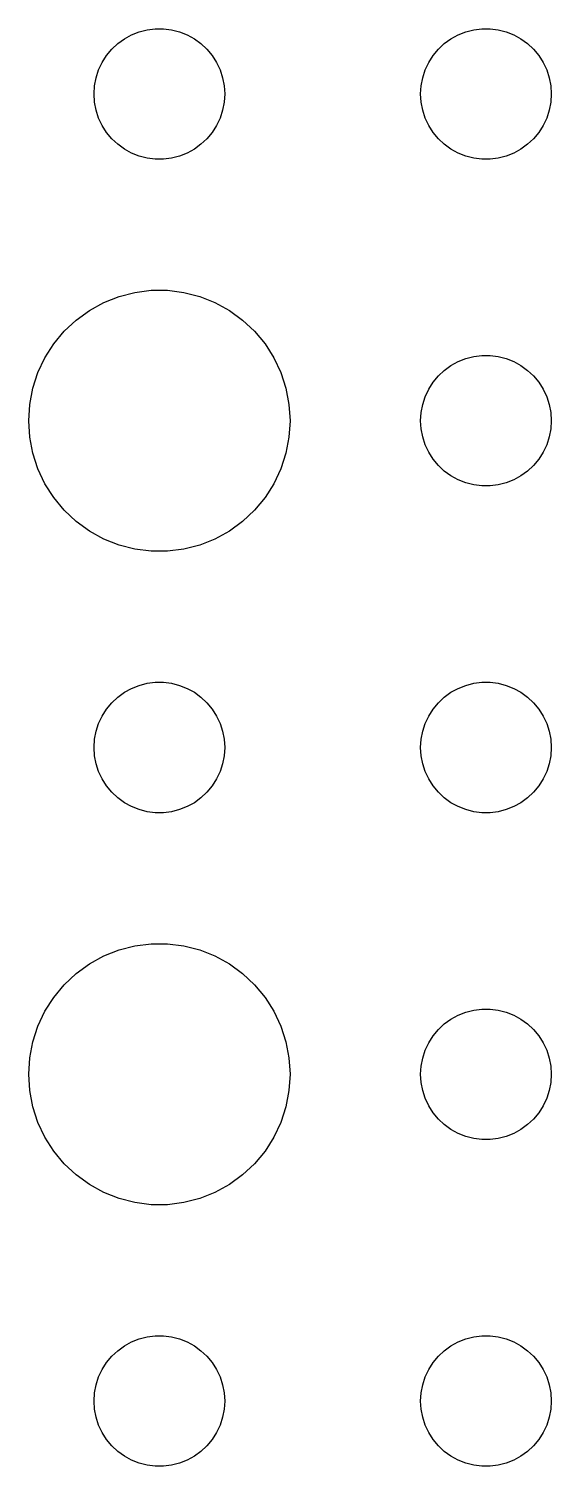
# Model space of a CAD drawing. Header units: metres. Extents: x -142 to 142, y -142 to 142.
# Drawn here: x -18 to -6, y 66 to 99 of the extents above; entities that cross this region are included whole.
import ezdxf

# ---------------------------------------------------------------- set-up
doc = ezdxf.new("R2010")
doc.units = ezdxf.units.M

msp = doc.modelspace()

# ---------------------------------------------------------------- linework, layer by layer
for p, q in [((-15.2811, 98.9734), (-15.0942, 98.997)), ((-15.0942, 98.997), (-14.9058, 98.997)), ((-14.9058, 98.997), (-14.7189, 98.9734)), ((-7.78107, 98.9734), (-7.59418, 98.997)), ((-7.59418, 98.997), (-7.40581, 98.997)), ((-7.40581, 98.997), (-7.21892, 98.9734)), ((-16.0934, 98.5268), (-15.9561, 98.6558)), ((-15.9561, 98.6558), (-15.8037, 98.7665)), ((-15.8037, 98.7665), (-15.6387, 98.8572)), ((-15.6387, 98.8572), (-15.4635, 98.9266)), ((-15.4635, 98.9266), (-15.2811, 98.9734)), ((-14.7189, 98.9734), (-14.5365, 98.9266)), ((-14.5365, 98.9266), (-14.3613, 98.8572)), ((-14.3613, 98.8572), (-14.1963, 98.7665)), ((-14.1963, 98.7665), (-14.0439, 98.6558)), ((-14.0439, 98.6558), (-13.9065, 98.5268)), ((-8.59344, 98.5268), (-8.45613, 98.6558)), ((-8.45613, 98.6558), (-8.30373, 98.7665)), ((-8.30373, 98.7665), (-8.13866, 98.8572)), ((-8.13866, 98.8572), (-7.96352, 98.9266)), ((-7.96352, 98.9266), (-7.78107, 98.9734)), ((-7.21892, 98.9734), (-7.03647, 98.9266)), ((-7.03647, 98.9266), (-6.86133, 98.8572)), ((-6.86133, 98.8572), (-6.69626, 98.7665)), ((-6.69626, 98.7665), (-6.54385, 98.6558)), ((-6.54385, 98.6558), (-6.40654, 98.5268)), ((-16.3145, 98.2226), (-16.2135, 98.3817)), ((-16.2135, 98.3817), (-16.0934, 98.5268)), ((-13.9065, 98.5268), (-13.7865, 98.3817)), ((-13.7865, 98.3817), (-13.6855, 98.2226)), ((-8.81445, 98.2226), (-8.71352, 98.3817)), ((-8.71352, 98.3817), (-8.59344, 98.5268)), ((-6.40654, 98.5268), (-6.28647, 98.3817)), ((-6.28647, 98.3817), (-6.18553, 98.2226)), ((-16.4529, 97.873), (-16.3947, 98.0522)), ((-16.3947, 98.0522), (-16.3145, 98.2226)), ((-13.6855, 98.2226), (-13.6053, 98.0522)), ((-13.6053, 98.0522), (-13.5471, 97.873)), ((-8.95287, 97.873), (-8.89465, 98.0522)), ((-8.89465, 98.0522), (-8.81445, 98.2226)), ((-6.18553, 98.2226), (-6.10533, 98.0522)), ((-6.10533, 98.0522), (-6.04712, 97.873)), ((-16.5, 97.5), (-16.4882, 97.688)), ((-16.4882, 97.688), (-16.4529, 97.873)), ((-13.5471, 97.873), (-13.5118, 97.688)), ((-13.5118, 97.688), (-13.5, 97.5)), ((-9, 97.5), (-8.98816, 97.688)), ((-8.98816, 97.688), (-8.95287, 97.873)), ((-6.04712, 97.873), (-6.01183, 97.688)), ((-6.01183, 97.688), (-6, 97.5)), ((-16.4882, 97.312), (-16.5, 97.5)), ((-13.5, 97.5), (-13.5118, 97.312)), ((-8.98816, 97.312), (-9, 97.5)), ((-6, 97.5), (-6.01183, 97.312)), ((-16.4529, 97.127), (-16.4882, 97.312)), ((-16.3947, 96.9478), (-16.4529, 97.127)), ((-13.5471, 97.127), (-13.6053, 96.9478)), ((-13.5118, 97.312), (-13.5471, 97.127)), ((-8.95287, 97.127), (-8.98816, 97.312)), ((-8.89465, 96.9478), (-8.95287, 97.127)), ((-6.04712, 97.127), (-6.10533, 96.9478)), ((-6.01183, 97.312), (-6.04712, 97.127)), ((-16.3145, 96.7774), (-16.3947, 96.9478)), ((-16.2135, 96.6183), (-16.3145, 96.7774)), ((-13.6855, 96.7774), (-13.7865, 96.6183)), ((-13.6053, 96.9478), (-13.6855, 96.7774)), ((-8.81445, 96.7774), (-8.89465, 96.9478)), ((-8.71352, 96.6183), (-8.81445, 96.7774)), ((-6.18553, 96.7774), (-6.28647, 96.6183)), ((-6.10533, 96.9478), (-6.18553, 96.7774)), ((-16.0934, 96.4732), (-16.2135, 96.6183)), ((-15.9561, 96.3442), (-16.0934, 96.4732)), ((-15.8037, 96.2335), (-15.9561, 96.3442)), ((-14.0439, 96.3442), (-14.1963, 96.2335)), ((-13.9065, 96.4732), (-14.0439, 96.3442)), ((-13.7865, 96.6183), (-13.9065, 96.4732)), ((-8.59344, 96.4732), (-8.71352, 96.6183)), ((-8.45613, 96.3442), (-8.59344, 96.4732)), ((-8.30373, 96.2335), (-8.45613, 96.3442)), ((-6.54385, 96.3442), (-6.69626, 96.2335)), ((-6.40654, 96.4732), (-6.54385, 96.3442)), ((-6.28647, 96.6183), (-6.40654, 96.4732)), ((-15.6387, 96.1428), (-15.8037, 96.2335)), ((-15.4635, 96.0734), (-15.6387, 96.1428)), ((-15.2811, 96.0266), (-15.4635, 96.0734)), ((-15.0942, 96.003), (-15.2811, 96.0266)), ((-14.7189, 96.0266), (-14.9058, 96.003)), ((-14.5365, 96.0734), (-14.7189, 96.0266)), ((-14.3613, 96.1428), (-14.5365, 96.0734)), ((-14.1963, 96.2335), (-14.3613, 96.1428)), ((-8.13866, 96.1428), (-8.30373, 96.2335)), ((-7.96352, 96.0734), (-8.13866, 96.1428)), ((-7.78107, 96.0266), (-7.96352, 96.0734)), ((-7.59418, 96.003), (-7.78107, 96.0266)), ((-7.21892, 96.0266), (-7.40581, 96.003)), ((-7.03647, 96.0734), (-7.21892, 96.0266)), ((-6.86133, 96.1428), (-7.03647, 96.0734)), ((-6.69626, 96.2335), (-6.86133, 96.1428)), ((-14.9058, 96.003), (-15.0942, 96.003)), ((-7.40581, 96.003), (-7.59418, 96.003)), ((-16.6075, 92.533), (-16.2773, 92.7145)), ((-16.2773, 92.7145), (-15.927, 92.8532)), ((-15.927, 92.8532), (-15.5621, 92.9469)), ((-15.5621, 92.9469), (-15.1884, 92.9941)), ((-15.1884, 92.9941), (-14.8116, 92.9941)), ((-14.8116, 92.9941), (-14.4379, 92.9469)), ((-14.4379, 92.9469), (-14.0729, 92.8532)), ((-14.0729, 92.8532), (-13.7227, 92.7145)), ((-13.7227, 92.7145), (-13.3925, 92.533)), ((-16.9123, 92.3115), (-16.6075, 92.533)), ((-13.3925, 92.533), (-13.0877, 92.3115)), ((-17.427, 91.7634), (-17.1869, 92.0536)), ((-17.1869, 92.0536), (-16.9123, 92.3115)), ((-13.0877, 92.3115), (-12.8131, 92.0536)), ((-12.8131, 92.0536), (-12.5729, 91.7634)), ((-17.6289, 91.4453), (-17.427, 91.7634)), ((-12.5729, 91.7634), (-12.3711, 91.4453)), ((-17.7893, 91.1044), (-17.6289, 91.4453)), ((-12.3711, 91.4453), (-12.2107, 91.1044)), ((-8.13866, 91.3572), (-7.96352, 91.4266)), ((-7.96352, 91.4266), (-7.78107, 91.4734)), ((-7.78107, 91.4734), (-7.59418, 91.497)), ((-7.59418, 91.497), (-7.40581, 91.497)), ((-7.40581, 91.497), (-7.21892, 91.4734)), ((-7.21892, 91.4734), (-7.03647, 91.4266)), ((-7.03647, 91.4266), (-6.86133, 91.3572)), ((-17.9057, 90.7461), (-17.7893, 91.1044)), ((-12.2107, 91.1044), (-12.0942, 90.7461)), ((-8.59344, 91.0268), (-8.45613, 91.1558)), ((-8.45613, 91.1558), (-8.30373, 91.2665)), ((-8.30373, 91.2665), (-8.13866, 91.3572)), ((-6.86133, 91.3572), (-6.69626, 91.2665)), ((-6.69626, 91.2665), (-6.54385, 91.1558)), ((-6.54385, 91.1558), (-6.40654, 91.0268)), ((-17.9763, 90.376), (-17.9057, 90.7461)), ((-12.0942, 90.7461), (-12.0237, 90.376)), ((-8.81445, 90.7226), (-8.71352, 90.8817)), ((-8.71352, 90.8817), (-8.59344, 91.0268)), ((-6.40654, 91.0268), (-6.28647, 90.8817)), ((-6.28647, 90.8817), (-6.18553, 90.7226)), ((-8.95287, 90.373), (-8.89465, 90.5522)), ((-8.89465, 90.5522), (-8.81445, 90.7226)), ((-6.18553, 90.7226), (-6.10533, 90.5522)), ((-6.10533, 90.5522), (-6.04712, 90.373)), ((-18, 90), (-17.9763, 90.376)), ((-12.0237, 90.376), (-12, 90)), ((-9, 90), (-8.98816, 90.188)), ((-8.98816, 90.188), (-8.95287, 90.373)), ((-6.04712, 90.373), (-6.01183, 90.188)), ((-6.01183, 90.188), (-6, 90)), ((-17.9763, 89.624), (-18, 90)), ((-12, 90), (-12.0237, 89.624)), ((-8.98816, 89.812), (-9, 90)), ((-8.95287, 89.627), (-8.98816, 89.812)), ((-6.01183, 89.812), (-6.04712, 89.627)), ((-6, 90), (-6.01183, 89.812)), ((-17.9057, 89.2539), (-17.9763, 89.624)), ((-12.0237, 89.624), (-12.0942, 89.2539)), ((-8.89465, 89.4478), (-8.95287, 89.627)), ((-8.81445, 89.2774), (-8.89465, 89.4478)), ((-6.10533, 89.4478), (-6.18553, 89.2774)), ((-6.04712, 89.627), (-6.10533, 89.4478)), ((-17.7893, 88.8956), (-17.9057, 89.2539)), ((-12.0942, 89.2539), (-12.2107, 88.8956)), ((-8.71352, 89.1183), (-8.81445, 89.2774)), ((-8.59344, 88.9732), (-8.71352, 89.1183)), ((-6.28647, 89.1183), (-6.40654, 88.9732)), ((-6.18553, 89.2774), (-6.28647, 89.1183)), ((-17.6289, 88.5547), (-17.7893, 88.8956)), ((-12.2107, 88.8956), (-12.3711, 88.5547)), ((-8.45613, 88.8442), (-8.59344, 88.9732)), ((-8.30373, 88.7335), (-8.45613, 88.8442)), ((-6.54385, 88.8442), (-6.69626, 88.7335)), ((-6.40654, 88.9732), (-6.54385, 88.8442)), ((-17.427, 88.2366), (-17.6289, 88.5547)), ((-12.3711, 88.5547), (-12.5729, 88.2366)), ((-8.13866, 88.6428), (-8.30373, 88.7335)), ((-7.96352, 88.5734), (-8.13866, 88.6428)), ((-7.78107, 88.5266), (-7.96352, 88.5734)), ((-7.59418, 88.503), (-7.78107, 88.5266)), ((-7.40581, 88.503), (-7.59418, 88.503)), ((-7.21892, 88.5266), (-7.40581, 88.503)), ((-7.03647, 88.5734), (-7.21892, 88.5266)), ((-6.86133, 88.6428), (-7.03647, 88.5734)), ((-6.69626, 88.7335), (-6.86133, 88.6428)), ((-17.1869, 87.9464), (-17.427, 88.2366)), ((-12.5729, 88.2366), (-12.8131, 87.9464)), ((-16.9123, 87.6885), (-17.1869, 87.9464)), ((-12.8131, 87.9464), (-13.0877, 87.6885)), ((-16.6075, 87.467), (-16.9123, 87.6885)), ((-16.2773, 87.2855), (-16.6075, 87.467)), ((-13.3925, 87.467), (-13.7227, 87.2855)), ((-13.0877, 87.6885), (-13.3925, 87.467)), ((-15.927, 87.1468), (-16.2773, 87.2855)), ((-15.5621, 87.0531), (-15.927, 87.1468)), ((-14.0729, 87.1468), (-14.4379, 87.0531)), ((-13.7227, 87.2855), (-14.0729, 87.1468)), ((-15.1884, 87.0059), (-15.5621, 87.0531)), ((-14.8116, 87.0059), (-15.1884, 87.0059)), ((-14.4379, 87.0531), (-14.8116, 87.0059)), ((-15.8037, 83.7665), (-15.6387, 83.8572)), ((-15.6387, 83.8572), (-15.4635, 83.9266)), ((-15.4635, 83.9266), (-15.2811, 83.9734)), ((-15.2811, 83.9734), (-15.0942, 83.997)), ((-15.0942, 83.997), (-14.9058, 83.997)), ((-14.9058, 83.997), (-14.7189, 83.9734)), ((-14.7189, 83.9734), (-14.5365, 83.9266)), ((-14.5365, 83.9266), (-14.3613, 83.8572)), ((-14.3613, 83.8572), (-14.1963, 83.7665)), ((-8.30373, 83.7665), (-8.13866, 83.8572)), ((-8.13866, 83.8572), (-7.96352, 83.9266)), ((-7.96352, 83.9266), (-7.78107, 83.9734)), ((-7.78107, 83.9734), (-7.59418, 83.997)), ((-7.59418, 83.997), (-7.40581, 83.997)), ((-7.40581, 83.997), (-7.21892, 83.9734)), ((-7.21892, 83.9734), (-7.03647, 83.9266)), ((-7.03647, 83.9266), (-6.86133, 83.8572)), ((-6.86133, 83.8572), (-6.69626, 83.7665)), ((-16.2135, 83.3817), (-16.0934, 83.5268)), ((-16.0934, 83.5268), (-15.9561, 83.6558)), ((-15.9561, 83.6558), (-15.8037, 83.7665)), ((-14.1963, 83.7665), (-14.0439, 83.6558)), ((-14.0439, 83.6558), (-13.9065, 83.5268)), ((-13.9065, 83.5268), (-13.7865, 83.3817)), ((-8.71352, 83.3817), (-8.59344, 83.5268)), ((-8.59344, 83.5268), (-8.45613, 83.6558)), ((-8.45613, 83.6558), (-8.30373, 83.7665)), ((-6.69626, 83.7665), (-6.54385, 83.6558)), ((-6.54385, 83.6558), (-6.40654, 83.5268)), ((-6.40654, 83.5268), (-6.28647, 83.3817)), ((-16.3947, 83.0522), (-16.3145, 83.2226)), ((-16.3145, 83.2226), (-16.2135, 83.3817)), ((-13.7865, 83.3817), (-13.6855, 83.2226)), ((-13.6855, 83.2226), (-13.6053, 83.0522)), ((-8.89465, 83.0522), (-8.81445, 83.2226)), ((-8.81445, 83.2226), (-8.71352, 83.3817)), ((-6.28647, 83.3817), (-6.18553, 83.2226)), ((-6.18553, 83.2226), (-6.10533, 83.0522)), ((-16.4882, 82.688), (-16.4529, 82.873)), ((-16.4529, 82.873), (-16.3947, 83.0522)), ((-13.6053, 83.0522), (-13.5471, 82.873)), ((-13.5471, 82.873), (-13.5118, 82.688)), ((-8.98816, 82.688), (-8.95287, 82.873)), ((-8.95287, 82.873), (-8.89465, 83.0522)), ((-6.10533, 83.0522), (-6.04712, 82.873)), ((-6.04712, 82.873), (-6.01183, 82.688)), ((-16.5, 82.5), (-16.4882, 82.688)), ((-16.4882, 82.312), (-16.5, 82.5)), ((-13.5118, 82.688), (-13.5, 82.5)), ((-13.5, 82.5), (-13.5118, 82.312)), ((-9, 82.5), (-8.98816, 82.688)), ((-8.98816, 82.312), (-9, 82.5)), ((-6.01183, 82.688), (-6, 82.5)), ((-6, 82.5), (-6.01183, 82.312)), ((-16.4529, 82.127), (-16.4882, 82.312)), ((-13.5118, 82.312), (-13.5471, 82.127)), ((-8.95287, 82.127), (-8.98816, 82.312)), ((-6.01183, 82.312), (-6.04712, 82.127)), ((-16.3947, 81.9478), (-16.4529, 82.127)), ((-16.3145, 81.7774), (-16.3947, 81.9478)), ((-13.6053, 81.9478), (-13.6855, 81.7774)), ((-13.5471, 82.127), (-13.6053, 81.9478)), ((-8.89465, 81.9478), (-8.95287, 82.127)), ((-8.81445, 81.7774), (-8.89465, 81.9478)), ((-6.10533, 81.9478), (-6.18553, 81.7774)), ((-6.04712, 82.127), (-6.10533, 81.9478)), ((-16.2135, 81.6183), (-16.3145, 81.7774)), ((-16.0934, 81.4732), (-16.2135, 81.6183)), ((-13.7865, 81.6183), (-13.9065, 81.4732)), ((-13.6855, 81.7774), (-13.7865, 81.6183)), ((-8.71352, 81.6183), (-8.81445, 81.7774)), ((-8.59344, 81.4732), (-8.71352, 81.6183)), ((-6.28647, 81.6183), (-6.40654, 81.4732)), ((-6.18553, 81.7774), (-6.28647, 81.6183)), ((-15.9561, 81.3442), (-16.0934, 81.4732)), ((-15.8037, 81.2335), (-15.9561, 81.3442)), ((-15.6387, 81.1428), (-15.8037, 81.2335)), ((-14.1963, 81.2335), (-14.3613, 81.1428)), ((-14.0439, 81.3442), (-14.1963, 81.2335)), ((-13.9065, 81.4732), (-14.0439, 81.3442)), ((-8.45613, 81.3442), (-8.59344, 81.4732)), ((-8.30373, 81.2335), (-8.45613, 81.3442)), ((-8.13866, 81.1428), (-8.30373, 81.2335)), ((-6.69626, 81.2335), (-6.86133, 81.1428)), ((-6.54385, 81.3442), (-6.69626, 81.2335)), ((-6.40654, 81.4732), (-6.54385, 81.3442)), ((-15.4635, 81.0734), (-15.6387, 81.1428)), ((-15.2811, 81.0266), (-15.4635, 81.0734)), ((-15.0942, 81.003), (-15.2811, 81.0266)), ((-14.9058, 81.003), (-15.0942, 81.003)), ((-14.7189, 81.0266), (-14.9058, 81.003)), ((-14.5365, 81.0734), (-14.7189, 81.0266)), ((-14.3613, 81.1428), (-14.5365, 81.0734)), ((-7.96352, 81.0734), (-8.13866, 81.1428)), ((-7.78107, 81.0266), (-7.96352, 81.0734)), ((-7.59418, 81.003), (-7.78107, 81.0266)), ((-7.40581, 81.003), (-7.59418, 81.003)), ((-7.21892, 81.0266), (-7.40581, 81.003)), ((-7.03647, 81.0734), (-7.21892, 81.0266)), ((-6.86133, 81.1428), (-7.03647, 81.0734)), ((-15.927, 77.8532), (-15.5621, 77.9469)), ((-15.5621, 77.9469), (-15.1884, 77.9941)), ((-15.1884, 77.9941), (-14.8116, 77.9941)), ((-14.8116, 77.9941), (-14.4379, 77.9469)), ((-14.4379, 77.9469), (-14.0729, 77.8532)), ((-16.6075, 77.533), (-16.2773, 77.7145)), ((-16.2773, 77.7145), (-15.927, 77.8532)), ((-14.0729, 77.8532), (-13.7227, 77.7145)), ((-13.7227, 77.7145), (-13.3925, 77.533)), ((-17.1869, 77.0536), (-16.9123, 77.3115)), ((-16.9123, 77.3115), (-16.6075, 77.533)), ((-13.3925, 77.533), (-13.0877, 77.3115)), ((-13.0877, 77.3115), (-12.8131, 77.0536)), ((-17.427, 76.7634), (-17.1869, 77.0536)), ((-12.8131, 77.0536), (-12.5729, 76.7634)), ((-17.6289, 76.4453), (-17.427, 76.7634)), ((-12.5729, 76.7634), (-12.3711, 76.4453)), ((-17.7893, 76.1044), (-17.6289, 76.4453)), ((-12.3711, 76.4453), (-12.2107, 76.1044)), ((-8.45613, 76.1558), (-8.30373, 76.2665)), ((-8.30373, 76.2665), (-8.13866, 76.3572)), ((-8.13866, 76.3572), (-7.96352, 76.4266)), ((-7.96352, 76.4266), (-7.78107, 76.4734)), ((-7.78107, 76.4734), (-7.59418, 76.497)), ((-7.59418, 76.497), (-7.40581, 76.497)), ((-7.40581, 76.497), (-7.21892, 76.4734)), ((-7.21892, 76.4734), (-7.03647, 76.4266)), ((-7.03647, 76.4266), (-6.86133, 76.3572)), ((-6.86133, 76.3572), (-6.69626, 76.2665)), ((-6.69626, 76.2665), (-6.54385, 76.1558)), ((-17.9057, 75.7461), (-17.7893, 76.1044)), ((-12.2107, 76.1044), (-12.0942, 75.7461)), ((-8.71352, 75.8817), (-8.59344, 76.0268)), ((-8.59344, 76.0268), (-8.45613, 76.1558)), ((-6.54385, 76.1558), (-6.40654, 76.0268)), ((-6.40654, 76.0268), (-6.28647, 75.8817)), ((-17.9763, 75.376), (-17.9057, 75.7461)), ((-12.0942, 75.7461), (-12.0237, 75.376)), ((-8.89465, 75.5522), (-8.81445, 75.7226)), ((-8.81445, 75.7226), (-8.71352, 75.8817)), ((-6.28647, 75.8817), (-6.18553, 75.7226)), ((-6.18553, 75.7226), (-6.10533, 75.5522)), ((-18, 75), (-17.9763, 75.376)), ((-12.0237, 75.376), (-12, 75)), ((-8.98816, 75.188), (-8.95287, 75.373)), ((-8.95287, 75.373), (-8.89465, 75.5522)), ((-6.10533, 75.5522), (-6.04712, 75.373)), ((-6.04712, 75.373), (-6.01183, 75.188)), ((-17.9763, 74.624), (-18, 75)), ((-12, 75), (-12.0237, 74.624)), ((-9, 75), (-8.98816, 75.188)), ((-8.98816, 74.812), (-9, 75)), ((-6.01183, 75.188), (-6, 75)), ((-6, 75), (-6.01183, 74.812)), ((-17.9057, 74.2539), (-17.9763, 74.624)), ((-12.0237, 74.624), (-12.0942, 74.2539)), ((-8.95287, 74.627), (-8.98816, 74.812)), ((-8.89465, 74.4478), (-8.95287, 74.627)), ((-6.04712, 74.627), (-6.10533, 74.4478)), ((-6.01183, 74.812), (-6.04712, 74.627)), ((-17.7893, 73.8956), (-17.9057, 74.2539)), ((-12.0942, 74.2539), (-12.2107, 73.8956)), ((-8.81445, 74.2774), (-8.89465, 74.4478)), ((-8.71352, 74.1183), (-8.81445, 74.2774)), ((-6.18553, 74.2774), (-6.28647, 74.1183)), ((-6.10533, 74.4478), (-6.18553, 74.2774)), ((-8.59344, 73.9732), (-8.71352, 74.1183)), ((-8.45613, 73.8442), (-8.59344, 73.9732)), ((-6.40654, 73.9732), (-6.54385, 73.8442)), ((-6.28647, 74.1183), (-6.40654, 73.9732)), ((-17.6289, 73.5547), (-17.7893, 73.8956)), ((-12.2107, 73.8956), (-12.3711, 73.5547)), ((-8.30373, 73.7335), (-8.45613, 73.8442)), ((-8.13866, 73.6428), (-8.30373, 73.7335)), ((-7.96352, 73.5734), (-8.13866, 73.6428)), ((-6.86133, 73.6428), (-7.03647, 73.5734)), ((-6.69626, 73.7335), (-6.86133, 73.6428)), ((-6.54385, 73.8442), (-6.69626, 73.7335)), ((-17.427, 73.2366), (-17.6289, 73.5547)), ((-12.3711, 73.5547), (-12.5729, 73.2366)), ((-7.78107, 73.5266), (-7.96352, 73.5734)), ((-7.59418, 73.503), (-7.78107, 73.5266)), ((-7.40581, 73.503), (-7.59418, 73.503)), ((-7.21892, 73.5266), (-7.40581, 73.503)), ((-7.03647, 73.5734), (-7.21892, 73.5266)), ((-17.1869, 72.9464), (-17.427, 73.2366)), ((-16.9123, 72.6885), (-17.1869, 72.9464)), ((-12.8131, 72.9464), (-13.0877, 72.6885)), ((-12.5729, 73.2366), (-12.8131, 72.9464)), ((-16.6075, 72.467), (-16.9123, 72.6885)), ((-13.0877, 72.6885), (-13.3925, 72.467)), ((-16.2773, 72.2855), (-16.6075, 72.467)), ((-15.927, 72.1468), (-16.2773, 72.2855)), ((-13.7227, 72.2855), (-14.0729, 72.1468)), ((-13.3925, 72.467), (-13.7227, 72.2855)), ((-15.5621, 72.0531), (-15.927, 72.1468)), ((-15.1884, 72.0059), (-15.5621, 72.0531)), ((-14.8116, 72.0059), (-15.1884, 72.0059)), ((-14.4379, 72.0531), (-14.8116, 72.0059)), ((-14.0729, 72.1468), (-14.4379, 72.0531)), ((-15.4635, 68.9266), (-15.2811, 68.9734)), ((-15.2811, 68.9734), (-15.0942, 68.997)), ((-15.0942, 68.997), (-14.9058, 68.997)), ((-14.9058, 68.997), (-14.7189, 68.9734)), ((-14.7189, 68.9734), (-14.5365, 68.9266)), ((-7.96352, 68.9266), (-7.78107, 68.9734)), ((-7.78107, 68.9734), (-7.59418, 68.997)), ((-7.59418, 68.997), (-7.40581, 68.997)), ((-7.40581, 68.997), (-7.21892, 68.9734)), ((-7.21892, 68.9734), (-7.03647, 68.9266)), ((-16.0934, 68.5268), (-15.9561, 68.6558)), ((-15.9561, 68.6558), (-15.8037, 68.7665)), ((-15.8037, 68.7665), (-15.6387, 68.8572)), ((-15.6387, 68.8572), (-15.4635, 68.9266)), ((-14.5365, 68.9266), (-14.3613, 68.8572)), ((-14.3613, 68.8572), (-14.1963, 68.7665)), ((-14.1963, 68.7665), (-14.0439, 68.6558)), ((-14.0439, 68.6558), (-13.9065, 68.5268)), ((-8.59344, 68.5268), (-8.45613, 68.6558)), ((-8.45613, 68.6558), (-8.30373, 68.7665)), ((-8.30373, 68.7665), (-8.13866, 68.8572)), ((-8.13866, 68.8572), (-7.96352, 68.9266)), ((-7.03647, 68.9266), (-6.86133, 68.8572)), ((-6.86133, 68.8572), (-6.69626, 68.7665)), ((-6.69626, 68.7665), (-6.54385, 68.6558)), ((-6.54385, 68.6558), (-6.40654, 68.5268)), ((-16.3145, 68.2226), (-16.2135, 68.3817)), ((-16.2135, 68.3817), (-16.0934, 68.5268)), ((-13.9065, 68.5268), (-13.7865, 68.3817)), ((-13.7865, 68.3817), (-13.6855, 68.2226)), ((-8.81445, 68.2226), (-8.71352, 68.3817)), ((-8.71352, 68.3817), (-8.59344, 68.5268)), ((-6.40654, 68.5268), (-6.28647, 68.3817)), ((-6.28647, 68.3817), (-6.18553, 68.2226)), ((-16.4529, 67.873), (-16.3947, 68.0522)), ((-16.3947, 68.0522), (-16.3145, 68.2226)), ((-13.6855, 68.2226), (-13.6053, 68.0522)), ((-13.6053, 68.0522), (-13.5471, 67.873)), ((-8.95287, 67.873), (-8.89465, 68.0522)), ((-8.89465, 68.0522), (-8.81445, 68.2226)), ((-6.18553, 68.2226), (-6.10533, 68.0522)), ((-6.10533, 68.0522), (-6.04712, 67.873)), ((-16.5, 67.5), (-16.4882, 67.688)), ((-16.4882, 67.688), (-16.4529, 67.873)), ((-13.5471, 67.873), (-13.5118, 67.688)), ((-13.5118, 67.688), (-13.5, 67.5)), ((-9, 67.5), (-8.98816, 67.688)), ((-8.98816, 67.688), (-8.95287, 67.873)), ((-6.04712, 67.873), (-6.01183, 67.688)), ((-6.01183, 67.688), (-6, 67.5)), ((-16.4882, 67.312), (-16.5, 67.5)), ((-16.4529, 67.127), (-16.4882, 67.312)), ((-13.5118, 67.312), (-13.5471, 67.127)), ((-13.5, 67.5), (-13.5118, 67.312)), ((-8.98816, 67.312), (-9, 67.5)), ((-8.95287, 67.127), (-8.98816, 67.312)), ((-6.01183, 67.312), (-6.04712, 67.127)), ((-6, 67.5), (-6.01183, 67.312)), ((-16.3947, 66.9478), (-16.4529, 67.127)), ((-13.5471, 67.127), (-13.6053, 66.9478)), ((-8.89465, 66.9478), (-8.95287, 67.127)), ((-6.04712, 67.127), (-6.10533, 66.9478)), ((-16.3145, 66.7774), (-16.3947, 66.9478)), ((-16.2135, 66.6183), (-16.3145, 66.7774)), ((-13.6855, 66.7774), (-13.7865, 66.6183)), ((-13.6053, 66.9478), (-13.6855, 66.7774)), ((-8.81445, 66.7774), (-8.89465, 66.9478)), ((-8.71352, 66.6183), (-8.81445, 66.7774)), ((-6.18553, 66.7774), (-6.28647, 66.6183)), ((-6.10533, 66.9478), (-6.18553, 66.7774)), ((-16.0934, 66.4732), (-16.2135, 66.6183)), ((-15.9561, 66.3442), (-16.0934, 66.4732)), ((-15.8037, 66.2335), (-15.9561, 66.3442)), ((-14.0439, 66.3442), (-14.1963, 66.2335)), ((-13.9065, 66.4732), (-14.0439, 66.3442)), ((-13.7865, 66.6183), (-13.9065, 66.4732)), ((-8.59344, 66.4732), (-8.71352, 66.6183)), ((-8.45613, 66.3442), (-8.59344, 66.4732)), ((-8.30373, 66.2335), (-8.45613, 66.3442)), ((-6.54385, 66.3442), (-6.69626, 66.2335)), ((-6.40654, 66.4732), (-6.54385, 66.3442)), ((-6.28647, 66.6183), (-6.40654, 66.4732)), ((-15.6387, 66.1428), (-15.8037, 66.2335)), ((-15.4635, 66.0734), (-15.6387, 66.1428)), ((-15.2811, 66.0266), (-15.4635, 66.0734)), ((-15.0942, 66.003), (-15.2811, 66.0266)), ((-14.9058, 66.003), (-15.0942, 66.003)), ((-14.7189, 66.0266), (-14.9058, 66.003)), ((-14.5365, 66.0734), (-14.7189, 66.0266)), ((-14.3613, 66.1428), (-14.5365, 66.0734)), ((-14.1963, 66.2335), (-14.3613, 66.1428)), ((-8.13866, 66.1428), (-8.30373, 66.2335)), ((-7.96352, 66.0734), (-8.13866, 66.1428)), ((-7.78107, 66.0266), (-7.96352, 66.0734)), ((-7.59418, 66.003), (-7.78107, 66.0266)), ((-7.40581, 66.003), (-7.59418, 66.003)), ((-7.21892, 66.0266), (-7.40581, 66.003)), ((-7.03647, 66.0734), (-7.21892, 66.0266)), ((-6.86133, 66.1428), (-7.03647, 66.0734)), ((-6.69626, 66.2335), (-6.86133, 66.1428))]:
    msp.add_line(p, q)

doc.saveas('drawing.dxf')
